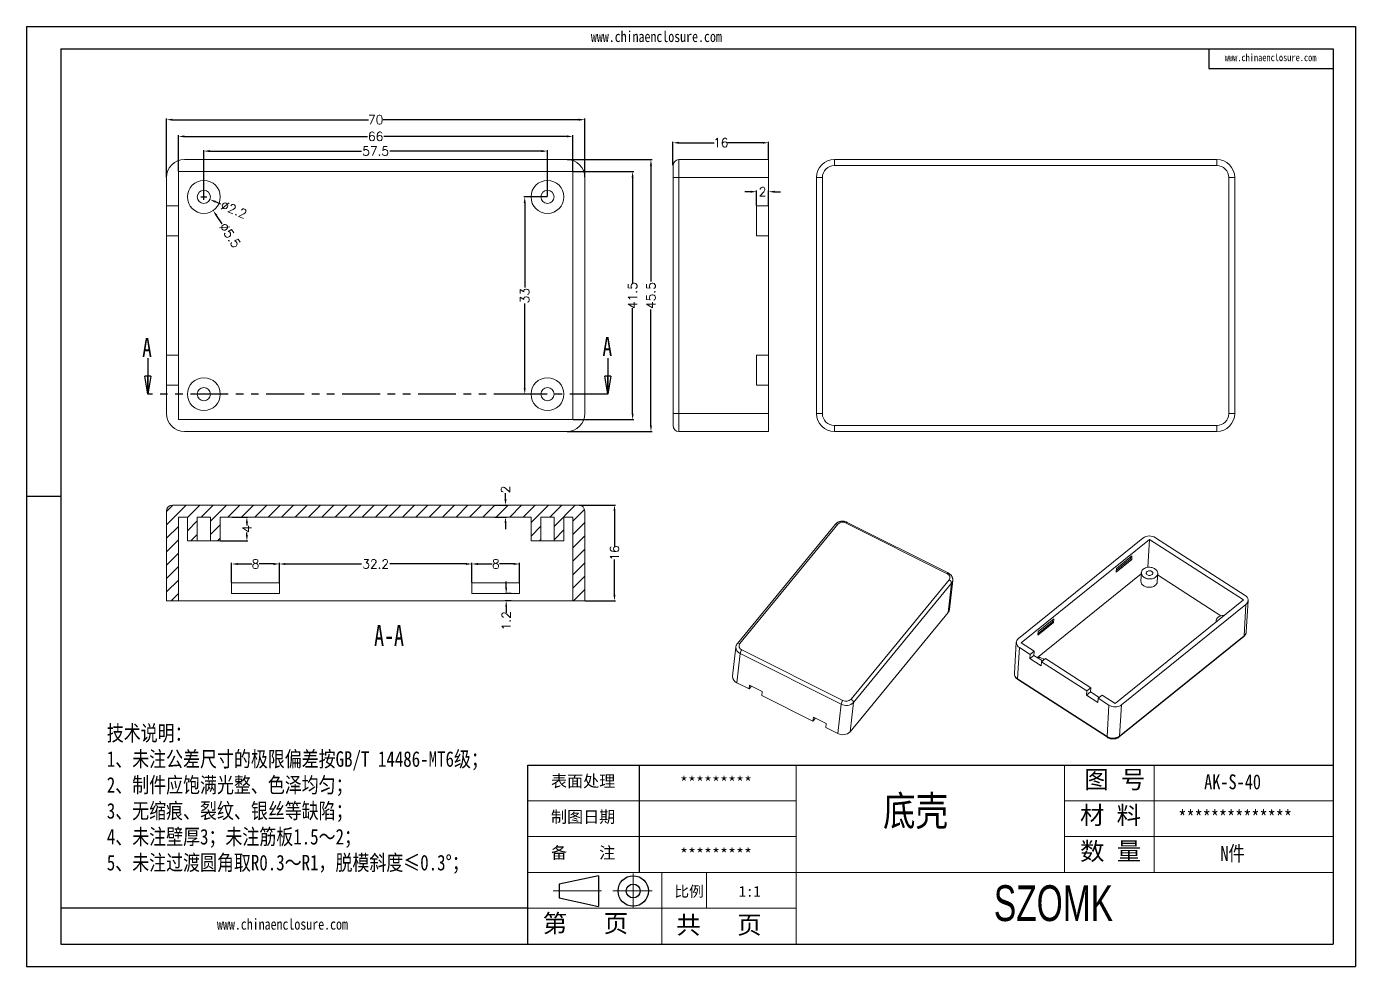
# Model space of a CAD drawing. Header units: inches. Extents: x 3335 to 3801, y 519 to 676.
# Drawn here: x 3578.8 to 3801.2, y 519 to 676.3 of the extents above; entities that cross this region are included whole.
import ezdxf

# ---------------------------------------------------------------- set-up
doc = ezdxf.new("R2010")
doc.units = ezdxf.units.IN
doc.linetypes.add('CENTER2', pattern=[28.575, 19.05, -3.175, 3.175, -3.175])
doc.linetypes.add('PHANTOM', pattern=[12.7, 6.35, -1.27, 1.27, -1.27, 1.27, -1.27])
doc.layers.add('文字', color=81, linetype='Continuous')
for name, color, linetype, lineweight in [('粗实线', 7, 'Continuous', 30), ('细实线', 3, 'Continuous', 9), ('细点划线', 2, 'CENTER2', 9)]:
    doc.layers.add(name, color=color, linetype=linetype, lineweight=lineweight)
doc.styles.add('SLDTEXTSTYLE0', font='TXT', dxfattribs={"width": 0.75})
doc.styles.add('SLDTEXTSTYLE3', font='TXT', dxfattribs={"width": 0.7})
doc.styles.get("Standard").update_dxf_attribs({"font": 'txt', "bigfont": 'gbcbig.shx'})
doc.styles.add('宋体', font='', dxfattribs={"width": 0.8, "height": 3.5})
doc.styles.add('长仿宋', font='', dxfattribs={"width": 0.7, "height": 4})
doc.styles.get('宋体').set_extended_font_data('SimSun')
doc.styles.get('长仿宋').set_extended_font_data('SimSun')
doc.dimstyles.new('1.5', dxfattribs={"dimtxt": 1.5, "dimasz": 1, "dimexe": 0.18, "dimexo": 0.0625, "dimgap": 0.1, "dimtad": 0, "dimzin": 12, "dimdsep": 46, "dimtxsty": 'Standard', "dimcen": 0.5, "dimclrd": 3, "dimclre": 3, "dimadec": 0, "dimazin": 0, "dimtfac": 1, "dimtofl": 0, "dimtmove": 0, "dimatfit": 3, "dimfxl": 1, "dimtolj": 1, "dimtzin": 0, "dimarcsym": 0})

# ---------------------------------------------------------------- blocks, each defined once
blk = doc.blocks.new('_CLOSED')
at = {"color": 0, "linetype": 'ByBlock', "lineweight": -2}
for p, q in [((-1, 0.166667), (0, 0)), ((-1, 0.166667), (-1, -0.166667)), ((0, 0), (-1, -0.166667)), ((0, 0), (-1, 0))]:
    blk.add_line(p, q, dxfattribs=at)
blk = doc.blocks.new('*D293')
at = {"color": 3, "lineweight": -2}
for p, q in [((3602.19, 651.09), (3602.19, 660.89)), ((3603.19, 660.71), (3635.97, 660.71)), ((3671.19, 660.71), (3638.42, 660.71)), ((3672.19, 651.09), (3672.19, 660.89))]:
    blk.add_line(p, q, dxfattribs=at)
at = {"color": 3}
for points in [[(3603.19, 660.87), (3603.19, 660.54), (3602.19, 660.71)], [(3671.19, 660.87), (3671.19, 660.54), (3672.19, 660.71)]]:
    blk.add_solid(points, dxfattribs=at)
at = {"layer": 'Defpoints', "color": 0}
for p in [(3672.19, 660.71), (3602.19, 651.03), (3672.19, 651.03)]:
    blk.add_point(p, dxfattribs=at)
at = {"color": 0, "insert": (3637.19, 660.71), "char_height": 1.5, "attachment_point": 5}
blk.add_mtext('\\A1;70', dxfattribs=at)
blk = doc.blocks.new('*D294')
at = {"color": 3, "lineweight": -2}
for p, q in [((3604.19, 652.09), (3604.19, 658.09)), ((3605.19, 657.91), (3635.84, 657.91)), ((3669.19, 657.91), (3638.54, 657.91)), ((3670.19, 652.09), (3670.19, 658.09))]:
    blk.add_line(p, q, dxfattribs=at)
at = {"color": 3}
for points in [[(3605.19, 658.08), (3605.19, 657.74), (3604.19, 657.91)], [(3669.19, 658.08), (3669.19, 657.74), (3670.19, 657.91)]]:
    blk.add_solid(points, dxfattribs=at)
at = {"layer": 'Defpoints', "color": 0}
for p in [(3604.19, 657.91), (3604.19, 652.03), (3670.19, 652.03)]:
    blk.add_point(p, dxfattribs=at)
at = {"color": 0, "insert": (3637.19, 657.91), "char_height": 1.5, "attachment_point": 5}
blk.add_mtext('\\A1;66', dxfattribs=at)
blk = doc.blocks.new('*D295')
at = {"color": 3, "lineweight": -2}
for p, q in [((3608.44, 647.84), (3608.44, 655.63)), ((3609.44, 655.45), (3634.84, 655.45)), ((3664.94, 655.45), (3639.54, 655.45)), ((3665.94, 647.84), (3665.94, 655.63))]:
    blk.add_line(p, q, dxfattribs=at)
at = {"color": 3}
for points in [[(3609.44, 655.62), (3609.44, 655.28), (3608.44, 655.45)], [(3664.94, 655.62), (3664.94, 655.28), (3665.94, 655.45)]]:
    blk.add_solid(points, dxfattribs=at)
at = {"layer": 'Defpoints', "color": 0}
for p in [(3665.94, 655.45), (3608.44, 647.78), (3665.94, 647.78)]:
    blk.add_point(p, dxfattribs=at)
at = {"color": 0, "insert": (3637.19, 655.45), "char_height": 1.5, "attachment_point": 5}
blk.add_mtext('\\A1;57.5', dxfattribs=at)
blk = doc.blocks.new('*D296')
at = {"color": 3, "lineweight": -2}
for p, q in [((3665.88, 647.78), (3661.96, 647.78)), ((3662.14, 646.78), (3662.14, 632.63)), ((3662.14, 615.78), (3662.14, 629.93)), ((3665.88, 614.78), (3661.96, 614.78))]:
    blk.add_line(p, q, dxfattribs=at)
at = {"color": 3}
for points in [[(3661.97, 646.78), (3662.3, 646.78), (3662.14, 647.78)], [(3661.97, 615.78), (3662.3, 615.78), (3662.14, 614.78)]]:
    blk.add_solid(points, dxfattribs=at)
at = {"layer": 'Defpoints', "color": 0}
for p in [(3665.94, 647.78), (3662.14, 614.78), (3665.94, 614.78)]:
    blk.add_point(p, dxfattribs=at)
at = {"color": 0, "insert": (3662.14, 631.28), "char_height": 1.5, "attachment_point": 5, "rotation": 90}
blk.add_mtext('\\A1;33', dxfattribs=at)
blk = doc.blocks.new('*D297')
at = {"color": 3, "lineweight": -2}
for p, q in [((3670.25, 652.03), (3680.37, 652.03)), ((3680.19, 651.03), (3680.19, 633.38)), ((3680.19, 611.53), (3680.19, 629.18)), ((3670.25, 610.53), (3680.37, 610.53))]:
    blk.add_line(p, q, dxfattribs=at)
at = {"color": 3}
for points in [[(3680.03, 651.03), (3680.36, 651.03), (3680.19, 652.03)], [(3680.03, 611.53), (3680.36, 611.53), (3680.19, 610.53)]]:
    blk.add_solid(points, dxfattribs=at)
at = {"layer": 'Defpoints', "color": 0}
for p in [(3670.19, 652.03), (3680.19, 652.03), (3670.19, 610.53)]:
    blk.add_point(p, dxfattribs=at)
at = {"color": 0, "insert": (3680.19, 631.28), "char_height": 1.5, "attachment_point": 5, "rotation": 90}
blk.add_mtext('\\A1;41.5', dxfattribs=at)
blk = doc.blocks.new('*D298')
at = {"color": 3, "lineweight": -2}
for p, q in [((3669.25, 654.03), (3683.44, 654.03)), ((3683.26, 653.03), (3683.26, 633.63)), ((3683.26, 609.53), (3683.26, 628.93)), ((3669.25, 608.53), (3683.44, 608.53))]:
    blk.add_line(p, q, dxfattribs=at)
at = {"color": 3}
for points in [[(3683.1, 653.03), (3683.43, 653.03), (3683.26, 654.03)], [(3683.1, 609.53), (3683.43, 609.53), (3683.26, 608.53)]]:
    blk.add_solid(points, dxfattribs=at)
at = {"layer": 'Defpoints', "color": 0}
for p in [(3669.19, 654.03), (3683.26, 654.03), (3669.19, 608.53)]:
    blk.add_point(p, dxfattribs=at)
at = {"color": 0, "insert": (3683.26, 631.28), "char_height": 1.5, "attachment_point": 5, "rotation": 90}
blk.add_mtext('\\A1;45.5', dxfattribs=at)
blk = doc.blocks.new('*D299')
at = {"color": 3, "lineweight": -2}
for p, q in [((3686.95, 653.09), (3686.95, 657.03)), ((3687.95, 656.85), (3693.85, 656.85)), ((3701.95, 656.85), (3696.05, 656.85)), ((3702.95, 654.09), (3702.95, 657.03))]:
    blk.add_line(p, q, dxfattribs=at)
at = {"color": 3}
for points in [[(3687.95, 657.01), (3687.95, 656.68), (3686.95, 656.85)], [(3701.95, 657.01), (3701.95, 656.68), (3702.95, 656.85)]]:
    blk.add_solid(points, dxfattribs=at)
at = {"layer": 'Defpoints', "color": 0}
for p in [(3686.95, 656.85), (3702.95, 654.03), (3686.95, 653.03)]:
    blk.add_point(p, dxfattribs=at)
at = {"color": 0, "insert": (3694.95, 656.85), "char_height": 1.5, "attachment_point": 5}
blk.add_mtext('\\A1;16', dxfattribs=at)
blk = doc.blocks.new('*D300')
at = {"color": 3, "lineweight": -2}
for p, q in [((3699.95, 648.66), (3698.95, 648.66)), ((3700.95, 646.34), (3700.95, 648.84)), ((3702.95, 646.34), (3702.95, 648.84)), ((3703.95, 648.66), (3704.95, 648.66))]:
    blk.add_line(p, q, dxfattribs=at)
at = {"color": 3}
for points in [[(3699.95, 648.82), (3699.95, 648.49), (3700.95, 648.66)], [(3703.95, 648.82), (3703.95, 648.49), (3702.95, 648.66)]]:
    blk.add_solid(points, dxfattribs=at)
at = {"layer": 'Defpoints', "color": 0}
for p in [(3702.95, 648.66), (3700.95, 646.28), (3702.95, 646.28)]:
    blk.add_point(p, dxfattribs=at)
at = {"color": 0, "insert": (3701.95, 648.66), "char_height": 1.5, "attachment_point": 5}
blk.add_mtext('\\A1;2', dxfattribs=at)
blk = doc.blocks.new('*D301')
at = {"color": 3, "lineweight": -2}
for p, q in [((3607.94, 647.78), (3608.94, 647.78)), ((3608.44, 647.28), (3608.44, 648.28)), ((3611.3, 646.58), (3610.38, 646.97))]:
    blk.add_line(p, q, dxfattribs=at)
at = {"color": 3}
blk.add_solid([(3610.44, 647.12), (3610.31, 646.82), (3609.45, 647.36)], dxfattribs=at)
at = {"layer": 'Defpoints', "color": 0}
for p in [(3607.43, 648.21), (3609.45, 647.36)]:
    blk.add_point(p, dxfattribs=at)
at = {"color": 0, "insert": (3613.47, 645.67), "char_height": 1.5, "attachment_point": 5, "rotation": 337.2574}
blk.add_mtext('\\A1;∅2.2', dxfattribs=at)
blk = doc.blocks.new('*D302')
at = {"color": 3, "lineweight": -2}
for p, q in [((3607.94, 647.78), (3608.94, 647.78)), ((3608.44, 647.28), (3608.44, 648.28)), ((3611.49, 643.31), (3610.55, 644.68))]:
    blk.add_line(p, q, dxfattribs=at)
at = {"color": 3}
blk.add_solid([(3610.69, 644.78), (3610.41, 644.59), (3609.99, 645.51)], dxfattribs=at)
at = {"layer": 'Defpoints', "color": 0}
for p in [(3606.89, 650.05), (3609.99, 645.51)]:
    blk.add_point(p, dxfattribs=at)
at = {"color": 0, "insert": (3612.81, 641.37), "char_height": 1.5, "attachment_point": 5, "rotation": 304.2819}
blk.add_mtext('\\A1;∅5.5', dxfattribs=at)
blk = doc.blocks.new('*D303')
at = {"color": 3, "lineweight": -2}
for p, q in [((3613.19, 594.22), (3615.82, 594.22)), ((3615.64, 593.22), (3615.64, 592.82)), ((3615.64, 591.22), (3615.64, 591.62)), ((3611.25, 590.22), (3615.82, 590.22))]:
    blk.add_line(p, q, dxfattribs=at)
at = {"color": 3}
for points in [[(3615.47, 593.22), (3615.81, 593.22), (3615.64, 594.22)], [(3615.47, 591.22), (3615.81, 591.22), (3615.64, 590.22)]]:
    blk.add_solid(points, dxfattribs=at)
at = {"layer": 'Defpoints', "color": 0}
for p in [(3613.13, 594.22), (3615.64, 594.22), (3611.19, 590.22)]:
    blk.add_point(p, dxfattribs=at)
at = {"color": 0, "insert": (3615.64, 592.22), "char_height": 1.5, "attachment_point": 5, "rotation": 90}
blk.add_mtext('\\A1;4', dxfattribs=at)
blk = doc.blocks.new('*D304')
at = {"color": 3, "lineweight": -2}
for p, q in [((3671.25, 596.22), (3677.34, 596.22)), ((3677.16, 595.22), (3677.16, 589.32)), ((3677.16, 581.22), (3677.16, 587.12)), ((3672.25, 580.22), (3677.34, 580.22))]:
    blk.add_line(p, q, dxfattribs=at)
at = {"color": 3}
for points in [[(3676.99, 595.22), (3677.33, 595.22), (3677.16, 596.22)], [(3676.99, 581.22), (3677.33, 581.22), (3677.16, 580.22)]]:
    blk.add_solid(points, dxfattribs=at)
at = {"layer": 'Defpoints', "color": 0}
for p in [(3671.19, 596.22), (3677.16, 596.22), (3672.19, 580.22)]:
    blk.add_point(p, dxfattribs=at)
at = {"color": 0, "insert": (3677.16, 588.22), "char_height": 1.5, "attachment_point": 5, "rotation": 90}
blk.add_mtext('\\A1;16', dxfattribs=at)
blk = doc.blocks.new('*D305')
at = {"color": 3, "lineweight": -2}
for p, q in [((3657.13, 596.22), (3659.1, 596.22)), ((3658.92, 597.22), (3658.92, 598.22)), ((3657.13, 594.22), (3659.1, 594.22)), ((3658.92, 593.22), (3658.92, 592.22))]:
    blk.add_line(p, q, dxfattribs=at)
at = {"color": 3}
for points in [[(3658.75, 597.22), (3659.09, 597.22), (3658.92, 596.22)], [(3658.75, 593.22), (3659.09, 593.22), (3658.92, 594.22)]]:
    blk.add_solid(points, dxfattribs=at)
at = {"layer": 'Defpoints', "color": 0}
for p in [(3657.07, 596.22), (3658.92, 596.22), (3657.07, 594.22)]:
    blk.add_point(p, dxfattribs=at)
at = {"color": 0, "insert": (3658.92, 598.82), "char_height": 1.5, "attachment_point": 5, "rotation": 90}
blk.add_mtext('\\A1;2', dxfattribs=at)
blk = doc.blocks.new('*D306')
at = {"color": 3, "lineweight": -2}
for p, q in [((3621.09, 583.28), (3621.09, 586.55)), ((3622.09, 586.37), (3634.84, 586.37)), ((3652.29, 586.37), (3639.54, 586.37)), ((3653.29, 583.28), (3653.29, 586.55))]:
    blk.add_line(p, q, dxfattribs=at)
at = {"color": 3}
for points in [[(3622.09, 586.54), (3622.09, 586.2), (3621.09, 586.37)], [(3652.29, 586.54), (3652.29, 586.2), (3653.29, 586.37)]]:
    blk.add_solid(points, dxfattribs=at)
at = {"layer": 'Defpoints', "color": 0}
for p in [(3653.29, 586.37), (3621.09, 583.22), (3653.29, 583.22)]:
    blk.add_point(p, dxfattribs=at)
at = {"color": 0, "insert": (3637.19, 586.37), "char_height": 1.5, "attachment_point": 5}
blk.add_mtext('\\A1;32.2', dxfattribs=at)
blk = doc.blocks.new('*D307')
at = {"color": 3, "lineweight": -2}
for p, q in [((3659.03, 582.42), (3659.03, 583.42)), ((3659.86, 581.42), (3658.85, 581.42)), ((3659.86, 580.22), (3658.85, 580.22)), ((3659.03, 579.22), (3659.03, 578.22))]:
    blk.add_line(p, q, dxfattribs=at)
at = {"color": 3}
for points in [[(3658.87, 582.42), (3659.2, 582.42), (3659.03, 581.42)], [(3658.87, 579.22), (3659.2, 579.22), (3659.03, 580.22)]]:
    blk.add_solid(points, dxfattribs=at)
at = {"layer": 'Defpoints', "color": 0}
for p in [(3659.92, 581.42), (3659.03, 580.22), (3659.92, 580.22)]:
    blk.add_point(p, dxfattribs=at)
at = {"color": 0, "insert": (3659.03, 576.87), "char_height": 1.5, "attachment_point": 5, "rotation": 90}
blk.add_mtext('\\A1;1.2', dxfattribs=at)
blk = doc.blocks.new('*D308')
at = {"color": 3, "lineweight": -2}
for p, q in [((3653.29, 583.28), (3653.29, 586.55)), ((3654.29, 586.37), (3656.69, 586.37)), ((3660.29, 586.37), (3657.89, 586.37)), ((3661.29, 583.28), (3661.29, 586.55))]:
    blk.add_line(p, q, dxfattribs=at)
at = {"color": 3}
for points in [[(3654.29, 586.54), (3654.29, 586.2), (3653.29, 586.37)], [(3660.29, 586.54), (3660.29, 586.2), (3661.29, 586.37)]]:
    blk.add_solid(points, dxfattribs=at)
at = {"layer": 'Defpoints', "color": 0}
for p in [(3661.29, 586.37), (3653.29, 583.22), (3661.29, 583.22)]:
    blk.add_point(p, dxfattribs=at)
at = {"color": 0, "insert": (3657.29, 586.37), "char_height": 1.5, "attachment_point": 5}
blk.add_mtext('\\A1;8', dxfattribs=at)
blk = doc.blocks.new('*D309')
at = {"color": 3, "lineweight": -2}
for p, q in [((3613.09, 583.28), (3613.09, 586.55)), ((3614.09, 586.37), (3616.49, 586.37)), ((3620.09, 586.37), (3617.69, 586.37)), ((3621.09, 583.28), (3621.09, 586.55))]:
    blk.add_line(p, q, dxfattribs=at)
at = {"color": 3}
for points in [[(3614.09, 586.54), (3614.09, 586.2), (3613.09, 586.37)], [(3620.09, 586.54), (3620.09, 586.2), (3621.09, 586.37)]]:
    blk.add_solid(points, dxfattribs=at)
at = {"layer": 'Defpoints', "color": 0}
for p in [(3621.09, 586.37), (3613.09, 583.22), (3621.09, 583.22)]:
    blk.add_point(p, dxfattribs=at)
at = {"color": 0, "insert": (3617.09, 586.37), "char_height": 1.5, "attachment_point": 5}
blk.add_mtext('\\A1;8', dxfattribs=at)

msp = doc.modelspace()

# ---------------------------------------------------------------- hatches: boundary and pattern name
at = {"linetype": 'Continuous', "lineweight": 0}
h = msp.add_hatch(dxfattribs=at)
h.set_pattern_fill('ANSI31', color=4, scale=0.5, style=0)
h.set_pattern_definition([(45, (0, -5.3834), (-1.122532, 1.122532), [])])
edge = h.paths.add_edge_path(flags=0)
edge.add_line((3602.19, 580.218), (3604.19, 580.218))
edge.add_line((3604.19, 580.218), (3604.19, 594.218))
edge.add_line((3604.19, 594.218), (3605.69, 594.218))
edge.add_line((3605.69, 594.218), (3605.69, 590.218))
edge.add_line((3605.69, 590.218), (3607.34, 590.218))
edge.add_line((3607.34, 590.218), (3607.34, 594.218))
edge.add_line((3607.34, 594.218), (3609.54, 594.218))
edge.add_line((3609.54, 594.218), (3609.54, 590.218))
edge.add_line((3609.54, 590.218), (3611.19, 590.218))
edge.add_line((3611.19, 590.218), (3611.19, 594.218))
edge.add_line((3611.19, 594.218), (3663.19, 594.218))
edge.add_line((3663.19, 594.218), (3663.19, 590.218))
edge.add_line((3663.19, 590.218), (3664.84, 590.218))
edge.add_line((3664.84, 590.218), (3664.84, 594.218))
edge.add_line((3664.84, 594.218), (3667.04, 594.218))
edge.add_line((3667.04, 594.218), (3667.04, 590.218))
edge.add_line((3667.04, 590.218), (3668.69, 590.218))
edge.add_line((3668.69, 590.218), (3668.69, 594.218))
edge.add_line((3668.69, 594.218), (3670.19, 594.218))
edge.add_line((3670.19, 594.218), (3670.19, 580.218))
edge.add_line((3670.19, 580.218), (3672.19, 580.218))
edge.add_line((3672.19, 580.218), (3672.19, 595.218))
edge.add_arc((3671.19, 595.218), 1, 0, 90)
edge.add_line((3671.19, 596.218), (3603.19, 596.218))
edge.add_arc((3603.19, 595.218), 1, 90, 180)
edge.add_line((3602.19, 595.218), (3602.19, 580.218))

# ---------------------------------------------------------------- linework, layer by layer
for p, q in [((3578.77, 676.285), (3801.158, 676.285)), ((3578.77, 676.285), (3578.77, 519.041)), ((3801.158, 676.285), (3801.158, 519.041)), ((3584.524, 672.541), (3797.414, 672.541)), ((3584.524, 672.541), (3584.524, 522.785)), ((3776.614, 672.541), (3776.614, 669.291)), ((3797.414, 672.541), (3797.414, 522.785)), ((3776.614, 669.291), (3797.414, 669.291)), ((3584.524, 597.663), (3578.77, 597.663)), ((3578.77, 591.839), (3578.77, 519.041)), ((3662.633, 522.785), (3662.633, 552.736)), ((3662.633, 552.736), (3797.414, 552.736)), ((3681.353, 534.765), (3681.353, 552.736)), ((3662.633, 528.775), (3584.524, 528.775)), ((3584.524, 522.785), (3797.414, 522.785)), ((3578.77, 519.041), (3801.158, 519.041)), ((3578.77, 519.041), (3681.727, 519.041))]:
    msp.add_line(p, q)
at = {"color": 7, "linetype": 'Continuous', "lineweight": 15}
for p, q in [((3669.19, 654.032), (3605.19, 654.032)), ((3687.953, 651.032), (3687.953, 654.032)), ((3687.953, 654.032), (3702.953, 654.032)), ((3702.953, 654.032), (3702.953, 651.032)), ((3713.958, 654.032), (3713.958, 653.032)), ((3713.958, 654.032), (3777.958, 654.032)), ((3777.958, 653.032), (3777.958, 654.032)), ((3670.19, 652.032), (3604.19, 652.032)), ((3604.19, 652.032), (3604.19, 646.282)), ((3670.19, 610.532), (3670.19, 652.032)), ((3686.953, 653.032), (3686.953, 651.032)), ((3777.958, 653.032), (3713.958, 653.032)), ((3602.19, 651.032), (3602.19, 646.282)), ((3672.19, 611.532), (3672.19, 651.032)), ((3686.953, 611.532), (3686.953, 651.032)), ((3687.953, 651.032), (3686.953, 651.032)), ((3687.953, 651.032), (3687.953, 611.532)), ((3702.953, 651.032), (3687.953, 651.032)), ((3702.953, 651.032), (3702.953, 646.282)), ((3711.958, 651.032), (3710.958, 651.032)), ((3710.958, 611.532), (3710.958, 651.032)), ((3711.958, 651.032), (3711.958, 611.532)), ((3779.958, 611.532), (3779.958, 651.032)), ((3780.958, 651.032), (3779.958, 651.032)), ((3780.958, 651.032), (3780.958, 611.532)), ((3604.19, 646.282), (3602.19, 646.282)), ((3602.19, 646.282), (3602.19, 641.282)), ((3604.19, 641.282), (3604.19, 646.282)), ((3700.953, 646.282), (3702.953, 646.282)), ((3700.953, 646.282), (3700.953, 641.282)), ((3702.953, 641.282), (3702.953, 646.282)), ((3602.19, 641.282), (3604.19, 641.282)), ((3602.19, 641.282), (3602.19, 621.282)), ((3604.19, 641.282), (3604.19, 621.282)), ((3700.953, 641.282), (3702.953, 641.282)), ((3702.953, 641.282), (3702.953, 621.282)), ((3604.19, 621.282), (3602.19, 621.282)), ((3602.19, 621.282), (3602.19, 616.282)), ((3604.19, 616.282), (3604.19, 621.282)), ((3700.953, 621.282), (3702.953, 621.282)), ((3700.953, 621.282), (3700.953, 616.282)), ((3702.953, 616.282), (3702.953, 621.282)), ((3602.19, 616.282), (3602.19, 611.532)), ((3602.19, 616.282), (3604.19, 616.282)), ((3604.19, 616.282), (3604.19, 610.532)), ((3700.953, 616.282), (3702.953, 616.282)), ((3702.953, 616.282), (3702.953, 611.532)), ((3604.19, 610.532), (3670.19, 610.532)), ((3686.953, 611.532), (3687.953, 611.532)), ((3686.953, 611.532), (3686.953, 609.532)), ((3687.953, 608.532), (3687.953, 611.532)), ((3687.953, 611.532), (3702.953, 611.532)), ((3702.953, 611.532), (3702.953, 608.532)), ((3710.958, 611.532), (3711.958, 611.532)), ((3713.958, 609.532), (3713.958, 608.532)), ((3713.958, 609.532), (3777.958, 609.532)), ((3777.958, 608.532), (3777.958, 609.532)), ((3779.958, 611.532), (3780.958, 611.532)), ((3605.19, 608.532), (3669.19, 608.532)), ((3702.953, 608.532), (3687.953, 608.532)), ((3777.958, 608.532), (3713.958, 608.532)), ((3671.19, 596.218), (3603.19, 596.218)), ((3602.19, 580.218), (3602.19, 595.218)), ((3605.69, 594.218), (3604.19, 594.218)), ((3604.19, 580.218), (3604.19, 594.218)), ((3605.69, 594.218), (3605.69, 590.218)), ((3609.54, 594.218), (3607.34, 594.218)), ((3607.34, 594.218), (3607.34, 590.218)), ((3609.54, 590.218), (3609.54, 594.218)), ((3663.19, 594.218), (3611.19, 594.218)), ((3611.19, 590.218), (3611.19, 594.218)), ((3663.19, 590.218), (3663.19, 594.218)), ((3667.04, 594.218), (3664.84, 594.218)), ((3664.84, 590.218), (3664.84, 594.218)), ((3667.04, 594.218), (3667.04, 590.218)), ((3670.19, 594.218), (3668.69, 594.218)), ((3668.69, 594.218), (3668.69, 590.218)), ((3670.19, 594.218), (3670.19, 580.218)), ((3672.19, 595.218), (3672.19, 580.218)), ((3714.127, 593.014), (3697.723, 573.062)), ((3714.549, 593.023), (3698.146, 573.071)), ((3732.815, 584.749), (3715.918, 593.218)), ((3733.003, 584.869), (3716.105, 593.338)), ((3605.69, 590.218), (3607.34, 590.218)), ((3609.54, 590.218), (3607.34, 590.218)), ((3609.54, 590.218), (3611.19, 590.218)), ((3663.19, 590.218), (3664.84, 590.218)), ((3664.84, 590.218), (3667.04, 590.218)), ((3667.04, 590.218), (3668.69, 590.218)), ((3765.598, 590.713), (3744.767, 573.927)), ((3766.681, 590.487), (3745.199, 573.176)), ((3766.681, 590.487), (3766.403, 585.818)), ((3782.409, 580.347), (3766.681, 590.487)), ((3782.681, 581.116), (3767.711, 590.767)), ((3761.118, 585.009), (3763.722, 587.107)), ((3761.135, 585.297), (3763.533, 587.229)), ((3763.759, 587.734), (3761.156, 585.636)), ((3763.533, 587.229), (3763.553, 587.568)), ((3763.533, 587.229), (3763.722, 587.107)), ((3763.722, 587.107), (3763.759, 587.734)), ((3761.156, 585.636), (3761.118, 585.009)), ((3765.329, 584.93), (3765.246, 583.536)), ((3613.09, 583.218), (3621.09, 583.218)), ((3613.09, 581.418), (3613.09, 583.218)), ((3621.09, 583.218), (3621.09, 581.418)), ((3653.29, 583.218), (3661.29, 583.218)), ((3653.29, 581.418), (3653.29, 583.218)), ((3661.29, 583.218), (3661.29, 581.418)), ((3716.755, 563.745), (3733.158, 583.697)), ((3733.55, 583.156), (3717.146, 563.204)), ((3733.008, 578.253), (3733.55, 583.156)), ((3733.215, 578.731), (3733.757, 583.634)), ((3765.317, 584.742), (3747.957, 570.752)), ((3767.991, 583.372), (3768.074, 584.766)), ((3778.652, 577.702), (3768.06, 584.531)), ((3621.09, 581.418), (3613.09, 581.418)), ((3661.29, 581.418), (3653.29, 581.418)), ((3604.19, 580.218), (3602.19, 580.218)), ((3604.19, 580.218), (3670.19, 580.218)), ((3672.19, 580.218), (3670.19, 580.218)), ((3733.008, 578.253), (3716.604, 558.301)), ((3760.927, 563.036), (3782.409, 580.347)), ((3762.011, 562.809), (3782.842, 579.596)), ((3782.53, 574.367), (3782.842, 579.596)), ((3782.891, 575.011), (3783.202, 580.24)), ((3748.034, 574.465), (3750.638, 576.563)), ((3748.051, 574.753), (3750.448, 576.685)), ((3750.675, 577.19), (3748.071, 575.092)), ((3750.448, 576.685), (3750.468, 577.024)), ((3750.448, 576.685), (3750.638, 576.563)), ((3750.638, 576.563), (3750.675, 577.19)), ((3777.835, 576.867), (3777.822, 576.651)), ((3748.071, 575.092), (3748.034, 574.465)), ((3761.634, 557.436), (3782.465, 574.222)), ((3761.7, 557.581), (3782.53, 574.367)), ((3697.474, 572.48), (3696.932, 567.577)), ((3698.489, 572.019), (3715.386, 563.551)), ((3744.406, 573.283), (3744.095, 568.054)), ((3744.927, 572.407), (3744.616, 567.178)), ((3744.927, 572.407), (3746.727, 571.246)), ((3745.199, 573.176), (3747.378, 571.771)), ((3747.378, 571.771), (3746.727, 571.246)), ((3747.337, 571.074), (3747.378, 571.771)), ((3698.196, 571.38), (3697.654, 566.477)), ((3715.094, 562.912), (3698.196, 571.38)), ((3746.686, 570.549), (3746.727, 571.246)), ((3747.337, 571.074), (3746.686, 570.549)), ((3746.686, 570.549), (3748.581, 569.328)), ((3748.774, 570.147), (3747.337, 571.074)), ((3748.581, 569.328), (3748.622, 570.025)), ((3748.622, 570.025), (3749.273, 570.549)), ((3748.622, 570.025), (3756.202, 565.138)), ((3749.273, 570.549), (3756.853, 565.662)), ((3744.616, 567.178), (3759.586, 557.527)), ((3699.686, 565.459), (3697.654, 566.477)), ((3699.759, 566.113), (3699.686, 565.459)), ((3699.686, 565.459), (3700.088, 565.947)), ((3701.897, 565.041), (3699.759, 566.113)), ((3701.897, 565.041), (3701.825, 564.387)), ((3744.671, 567.02), (3759.641, 557.369)), ((3756.161, 564.441), (3756.202, 565.138)), ((3756.812, 564.965), (3756.161, 564.441)), ((3756.853, 565.662), (3756.202, 565.138)), ((3756.812, 564.965), (3756.853, 565.662)), ((3758.249, 564.039), (3756.812, 564.965)), ((3710.381, 560.099), (3701.825, 564.387)), ((3714.552, 558.009), (3715.094, 562.912)), ((3717.146, 563.204), (3716.604, 558.301)), ((3756.161, 564.441), (3758.056, 563.219)), ((3758.056, 563.219), (3758.097, 563.916)), ((3758.097, 563.916), (3758.748, 564.441)), ((3758.097, 563.916), (3759.897, 562.756)), ((3758.748, 564.441), (3760.927, 563.036)), ((3759.586, 557.527), (3759.897, 562.756)), ((3762.011, 562.809), (3761.7, 557.581)), ((3710.453, 560.753), (3710.381, 560.099)), ((3710.381, 560.099), (3710.783, 560.588)), ((3712.592, 559.681), (3710.453, 560.753)), ((3712.592, 559.681), (3712.52, 559.027)), ((3714.552, 558.009), (3712.52, 559.027))]:
    msp.add_line(p, q, dxfattribs=at)
at = {"color": 7, "linetype": 'Continuous', "lineweight": 30}
for p, q in [((3599.066, 620.782), (3599.066, 614.782)), ((3676.029, 620.782), (3676.029, 614.782))]:
    msp.add_line(p, q, dxfattribs=at)
at = {"color": 1, "linetype": 'PHANTOM', "lineweight": 30}
msp.add_line((3676.029, 614.782), (3599.066, 614.782), dxfattribs=at)
at = {"color": 8, "linetype": 'Continuous', "lineweight": 15, "flags": 128}
for points in [[(3714.549, 593.023), (3714.465, 593.059), (3714.383, 593.08), (3714.306, 593.087), (3714.236, 593.079), (3714.178, 593.056), (3714.132, 593.019), (3714.127, 593.014)], [(3716.105, 593.338), (3716.088, 593.342), (3716.054, 593.336), (3716.013, 593.312), (3715.967, 593.272), (3715.918, 593.218)], [(3732.815, 584.749), (3732.864, 584.804), (3732.91, 584.844), (3732.951, 584.867), (3732.986, 584.874), (3733.003, 584.869)]]:
    msp.add_lwpolyline(points, dxfattribs=at)
at = {"color": 7, "linetype": 'Continuous', "lineweight": 15, "flags": 128}
for points in [[(3765.806, 584.127), (3765.664, 584.232), (3765.544, 584.351), (3765.448, 584.48), (3765.38, 584.617), (3765.339, 584.759), (3765.327, 584.903), (3765.345, 585.046), (3765.392, 585.184), (3765.466, 585.316), (3765.567, 585.437), (3765.692, 585.546), (3765.839, 585.64), (3766.004, 585.717), (3766.184, 585.776), (3766.374, 585.814), (3766.572, 585.832), (3766.773, 585.83), (3766.972, 585.806), (3767.165, 585.762), (3767.348, 585.698), (3767.518, 585.617), (3767.67, 585.518), (3767.801, 585.406), (3767.909, 585.282), (3767.992, 585.148), (3768.047, 585.008), (3768.073, 584.865), (3768.07, 584.721), (3768.037, 584.58), (3767.977, 584.445), (3767.889, 584.318), (3767.775, 584.203), (3767.639, 584.101), (3767.483, 584.016), (3767.31, 583.948), (3767.124, 583.899), (3766.93, 583.87), (3766.73, 583.863), (3766.53, 583.876), (3766.333, 583.91), (3766.144, 583.964), (3765.967, 584.037), (3765.806, 584.127)], [(3766.343, 584.56), (3766.257, 584.629), (3766.194, 584.711), (3766.159, 584.8), (3766.153, 584.891), (3766.177, 584.981), (3766.228, 585.063), (3766.306, 585.133), (3766.404, 585.188), (3766.519, 585.225), (3766.644, 585.242), (3766.771, 585.237), (3766.895, 585.211), (3767.008, 585.166), (3767.105, 585.103), (3767.18, 585.027), (3767.229, 584.941), (3767.25, 584.851), (3767.241, 584.76), (3767.203, 584.673), (3767.138, 584.597), (3767.05, 584.533), (3766.942, 584.487), (3766.822, 584.46), (3766.695, 584.454), (3766.568, 584.47), (3766.449, 584.505), (3766.343, 584.56)], [(3767.991, 583.372), (3767.987, 583.327), (3767.954, 583.186), (3767.894, 583.051), (3767.806, 582.924), (3767.692, 582.809), (3767.556, 582.707), (3767.4, 582.621), (3767.227, 582.553), (3767.042, 582.505), (3766.847, 582.476), (3766.647, 582.468), (3766.447, 582.482), (3766.25, 582.516), (3766.061, 582.57), (3765.884, 582.642), (3765.723, 582.733)], [(3779.211, 577.77), (3779.079, 577.769), (3778.881, 577.751), (3778.69, 577.712), (3778.51, 577.654), (3778.345, 577.577), (3778.199, 577.483), (3778.074, 577.374), (3777.973, 577.253), (3777.898, 577.121), (3777.852, 576.983), (3777.834, 576.84), (3777.846, 576.696), (3777.85, 576.673)], [(3749.044, 570.364), (3749.023, 570.382), (3748.881, 570.488)]]:
    msp.add_lwpolyline(points, dxfattribs=at)
at = {"color": 7, "linetype": 'Continuous', "lineweight": 15}
for centre, radius in [((3608.44, 647.782), 2.75), ((3665.94, 647.782), 2.75), ((3608.44, 647.782), 1.1), ((3665.94, 647.782), 1.1), ((3608.44, 614.782), 2.75), ((3665.94, 614.782), 2.75), ((3608.44, 614.782), 1.1), ((3665.94, 614.782), 1.1)]:
    msp.add_circle(centre, radius, dxfattribs=at)
for centre, radius, start, end in [((3605.19, 651.032), 3, 90, 180), ((3669.19, 651.032), 3, 0, 90), ((3687.953, 653.032), 1, 90, 180), ((3713.958, 651.032), 3, 90, 180), ((3777.958, 651.032), 3, 0, 90), ((3713.958, 651.032), 2, 90, 180), ((3777.958, 651.032), 2, 0, 90), ((3605.19, 611.532), 3, 180, 270), ((3669.19, 611.532), 3, 270, 0), ((3687.953, 609.532), 1, 180, 270), ((3713.958, 611.532), 3, 180, 270), ((3713.958, 611.532), 2, 180, 270), ((3777.958, 611.532), 2, 270, 0), ((3777.958, 611.532), 3, 270, 0), ((3603.19, 595.218), 1, 90, 180), ((3671.19, 595.218), 1, 0, 90), ((3715.365, 592.198), 1.16, 61.54295, 134.65616), ((3766.694, 589.168), 1.895, 57.55607, 125.3634), ((3732.601, 584.098), 0.686, 324.26388, 71.84046), ((3732.91, 583.105), 0.641, 4.50042, 67.27712), ((3766.14, 583.524), 0.894, 179.25338, 242.22301), ((3782.286, 580.306), 0.901, 308.03192, 64.02494), ((3732.318, 578.836), 0.903, 319.76217, 353.32688), ((3745.322, 573.217), 0.901, 128.03192, 244.02494), ((3698.703, 572.671), 0.686, 144.26388, 251.84046), ((3699.596, 571.126), 1.423, 141.1084, 169.68378), ((3747.943, 568.963), 1.79, 58.40566, 93.33159), ((3698.08, 567.544), 1.148, 178.32619, 248.23074), ((3716.494, 562.657), 1.423, 141.1084, 169.68378), ((3715.927, 564.418), 1.721, 241.05995, 315.13916), ((3715.939, 564.571), 1.16, 241.54295, 314.65616), ((3716.507, 563.154), 0.641, 4.50042, 67.27712), ((3760.914, 564.355), 1.895, 237.55607, 305.3634), ((3715.38, 559.549), 1.748, 241.74077, 314.45834), ((3760.602, 559.142), 1.908, 237.82431, 305.09516)]:
    msp.add_arc(centre, radius, start, end, dxfattribs=at)
at = {"color": 8, "linetype": 'Continuous', "lineweight": 15}
for centre, radius, start, end in [((3732.86, 583.739), 0.903, 319.76703, 353.00885), ((3782.338, 574.367), 0.193, 311.3992, 0.13878), ((3781.988, 575.094), 0.907, 306.75424, 354.77531), ((3698.621, 572.446), 1.147, 178.03864, 248.2498), ((3697.941, 572.783), 0.354, 54.57881, 127.93558), ((3745.074, 568.043), 0.978, 179.35267, 242.12372), ((3744.773, 567.144), 0.161, 167.71836, 230.39033), ((3759.743, 557.493), 0.161, 167.70965, 230.45272), ((3761.507, 557.58), 0.193, 311.4308, 0.13697)]:
    msp.add_arc(centre, radius, start, end, dxfattribs=at)
at = {"color": 7, "linetype": 'Continuous', "lineweight": 15}
for points, knots in [([(3716.105, 593.338), (3716.07, 593.354), (3715.977, 593.399), (3715.814, 593.455), (3715.619, 593.501), (3715.419, 593.524), (3715.218, 593.526), (3715.018, 593.505), (3714.824, 593.461), (3714.638, 593.395), (3714.465, 593.307), (3714.309, 593.199), (3714.198, 593.097), (3714.143, 593.032), (3714.127, 593.014)], [0, 0, 0, 0, 0.0534589, 0.143714, 0.2341355, 0.3248102, 0.4157598, 0.5070165, 0.5986067, 0.6904514, 0.7823123, 0.8737885, 0.9643646, 1, 1, 1, 1]), ([(3733.757, 583.628), (3733.757, 583.628), (3733.767, 583.683), (3733.765, 583.796), (3733.748, 583.962), (3733.702, 584.124), (3733.634, 584.279), (3733.542, 584.427), (3733.428, 584.563), (3733.293, 584.687), (3733.15, 584.79), (3733.049, 584.845), (3733.003, 584.869)], [0, 0, 0, 0, 0.0002629, 0.1113551, 0.2217863, 0.3322211, 0.4434092, 0.555958, 0.6702431, 0.7863492, 0.9040814, 1, 1, 1, 1]), ([(3782.465, 574.222), (3782.494, 574.247), (3782.57, 574.312), (3782.675, 574.431), (3782.772, 574.579), (3782.84, 574.738), (3782.881, 574.884), (3782.886, 574.977), (3782.888, 575.015)], [0, 0, 0, 0, 0.1215866, 0.3160623, 0.5078209, 0.69493, 0.877651, 1, 1, 1, 1]), ([(3697.723, 573.062), (3697.699, 573.031), (3697.639, 572.953), (3697.564, 572.816), (3697.502, 572.655), (3697.484, 572.542), (3697.475, 572.487)], [0, 0, 0, 0, 0.1843132, 0.4604832, 0.7328049, 1, 1, 1, 1]), ([(3744.098, 568.051), (3744.096, 568.034), (3744.089, 567.963), (3744.103, 567.837), (3744.139, 567.678), (3744.201, 567.526), (3744.286, 567.382), (3744.393, 567.248), (3744.52, 567.125), (3744.62, 567.056), (3744.671, 567.02)], [0, 0, 0, 0, 0.0429897, 0.1767847, 0.3098997, 0.4434748, 0.578592, 0.7160708, 0.8563204, 1, 1, 1, 1]), ([(3759.641, 557.369), (3759.673, 557.349), (3759.759, 557.296), (3759.911, 557.226), (3760.097, 557.162), (3760.291, 557.119), (3760.491, 557.097), (3760.692, 557.095), (3760.892, 557.116), (3761.087, 557.158), (3761.274, 557.221), (3761.445, 557.304), (3761.562, 557.379), (3761.621, 557.425), (3761.634, 557.436)], [0, 0, 0, 0, 0.0548138, 0.1462732, 0.2380071, 0.3300562, 0.4223077, 0.5148052, 0.6076344, 0.7008872, 0.794618, 0.8887006, 0.9749145, 1, 1, 1, 1])]:
    msp.add_open_spline(points, degree=3, knots=knots, dxfattribs=at)
at = {"layer": '粗实线', "color": 7}
for p, q in [((3674.472, 534.205), (3667.927, 532.817)), ((3674.472, 534.205), (3674.472, 529.075)), ((3667.927, 532.817), (3667.927, 530.503)), ((3667.927, 530.503), (3674.472, 529.075))]:
    msp.add_line(p, q, dxfattribs=at)
for radius in [2.545, 1.157]:
    msp.add_circle((3680.298, 531.66), radius, dxfattribs=at)
at = {"layer": '细实线', "color": 7}
for p, q in [((3707.56, 552.736), (3707.56, 522.785)), ((3752.487, 552.736), (3752.487, 534.765)), ((3767.463, 552.736), (3767.463, 534.891)), ((3707.56, 546.746), (3662.633, 546.746)), ((3797.414, 546.746), (3752.487, 546.746)), ((3707.56, 540.755), (3662.633, 540.755)), ((3797.414, 540.755), (3752.487, 540.755)), ((3797.414, 534.765), (3662.633, 534.765)), ((3685.097, 534.765), (3685.097, 522.785)), ((3692.585, 534.765), (3692.585, 528.775)), ((3707.56, 528.775), (3662.633, 528.775))]:
    msp.add_line(p, q, dxfattribs=at)
at = {"layer": '细点划线', "color": 7}
for p, q in [((3680.298, 534.589), (3680.298, 528.775)), ((3666.883, 531.66), (3674.974, 531.66)), ((3676.894, 531.66), (3683.471, 531.66))]:
    msp.add_line(p, q, dxfattribs=at)

# ---------------------------------------------------------------- block references
at = {"color": 7, "linetype": 'Continuous', "lineweight": 30, "xscale": 3, "yscale": 3, "zscale": 0.5, "rotation": 270}
for p in [(3599.066, 614.782), (3676.029, 614.782)]:
    msp.add_blockref('_CLOSED', p, dxfattribs=at)

# ---------------------------------------------------------------- texts
at = {"color": 7, "linetype": 'Continuous', "char_height": 3.175, "attachment_point": 1, "style": 'SLDTEXTSTYLE0'}
for insert in [(3598.117, 624.186), (3675.147, 624.335)]:
    msp.add_mtext('A', dxfattribs=dict(at, insert=insert))
at = {"color": 0, "linetype": 'Continuous', "lineweight": 0, "insert": (3639.428, 576.172), "char_height": 3.5, "attachment_point": 2, "style": 'SLDTEXTSTYLE3'}
msp.add_mtext('A-A', dxfattribs=at)
at = {"char_height": 1.97, "width": 1119.64725, "attachment_point": 1}
for s, insert in [('{\\fSimHei|b0|i0|c134|p49;表面处理}', (3666.54, 551.036)), ('{\\fSimHei|b0|i0|c134|p49;*********}', (3688.117, 550.782)), ('{\\fSimHei|b0|i0|c134|p49;制图日期}', (3666.54, 545.046)), ('{\\fSimHei|b0|i0|c134|p49;备    注}', (3666.54, 539.055)), ('{\\fSimHei|b0|i0|c134|p49;*********}', (3688.117, 538.802))]:
    msp.add_mtext(s, dxfattribs=dict(at, insert=insert))
at = {"layer": '文字', "color": 0, "attachment_point": 1, "style": '宋体'}
for s, insert, char_height, width in [('www.chinaenclosure.com', (3673.212, 675.53), 1.83035, 32.15757), ('www.chinaenclosure.com', (3779.294, 671.718), 1.22024, 21.43838), ('{\\H1.111x;技术说明：\\P1、未注公差尺寸的极限偏差按GB/T 14486-MT6级；\\P2、制件应饱满光整、色泽均匀；\\P3、无缩痕、裂纹、银丝等缺陷；\\P4、未注壁厚3；未注筋板1.5～2；\\P5、未注过渡圆角取R0.3～R1，脱模斜度≤0.3%%D；}', (3592.197, 559.374), 2.33994, 85.22852), ('{\\H1.111x;AK-S-40}', (3775.844, 551.171), 2.24634, 25.97026), ('底壳', (3722.101, 547.564), 4.9919, 63.81932), ('{\\H1.111x;**************}', (3771.523, 545.181), 2.24634, 25.97026), ('{\\H1.111x;N件}', (3778.561, 539.191), 2.24634, 25.97026), ('www.chinaenclosure.com', (3610.637, 527.022), 1.83035, 32.15757)]:
    msp.add_mtext(s, dxfattribs=dict(at, insert=insert, char_height=char_height, width=width))
at = {"layer": '粗实线', "insert": (3740.652, 532.62), "char_height": 5.99025, "width": 67.17473, "attachment_point": 1, "style": '长仿宋'}
msp.add_mtext('{\\fSTXinwei|b0|i0|c134|p2;SZOMK}', dxfattribs=at)
at = {"layer": '细实线', "color": 7, "attachment_point": 1}
for s, insert, char_height, width in [('{\\fSimSun|b0|i0|c134|p54;图 号}', (3755.781, 551.826), 2.99512, 14.97562), ('{\\fSimSun|b0|i0|c134|p54;材 料   }', (3755.07, 545.836), 2.99512, 14.97562), ('{\\fSimSun|b0|i0|c134|p54;数 量}', (3755.085, 539.816), 2.99512, 13.53235), ('{\\fSimSun|b0|i0|c134|p54;比例}', (3687.193, 532.496), 1.79707, 7.8886), ('{\\fSimSun|b0|i0|c134|p54;1:1}', (3697.957, 532.496), 1.79707, 7.8886), ('{\\fSimSun|b0|i0|c134|p54;第   页}', (3665.154, 527.745), 2.99512, 22.46344), ('{\\fSimSun|b0|i0|c134|p54; 共   页}', (3685.463, 527.491), 2.99512, 22.46344)]:
    msp.add_mtext(s, dxfattribs=dict(at, insert=insert, char_height=char_height, width=width))

# ---------------------------------------------------------------- dimensions: what is measured, and where the dimension line sits
for base, p1, p2, picture, middle in [((3672.19, 660.707), (3602.19, 651.032), (3672.19, 651.032), '*D293', (3637.19, 660.707)), ((3604.19, 657.912), (3670.19, 652.032), (3604.19, 652.032), '*D294', (3637.19, 657.912))]:
    dim = msp.add_linear_dim(base=base, p1=p1, p2=p2, dimstyle='1.5')
    dim.commit()
    dim.dimension.update_dxf_attribs({"geometry": picture, "text_midpoint": middle, "dimtype": 160})
for base, p1, p2, picture, middle in [((3665.94, 655.449), (3608.44, 647.782), (3665.94, 647.782), '*D295', (3637.19, 655.449)), ((3686.953, 656.847), (3702.953, 654.032), (3686.953, 653.032), '*D299', (3694.953, 656.847)), ((3702.953, 648.657), (3700.953, 646.282), (3702.953, 646.282), '*D300', (3701.953, 648.657)), ((3621.09, 586.369), (3613.09, 583.218), (3621.09, 583.218), '*D309', (3617.09, 586.369)), ((3653.29, 586.369), (3621.09, 583.218), (3653.29, 583.218), '*D306', (3637.19, 586.369)), ((3661.29, 586.369), (3653.29, 583.218), (3661.29, 583.218), '*D308', (3657.29, 586.369))]:
    dim = msp.add_linear_dim(base=base, p1=p1, p2=p2, dimstyle='1.5')
    dim.commit()
    dim.dimension.update_dxf_attribs({"geometry": picture, "text_midpoint": middle})
for base, p1, p2, picture, middle in [((3683.264, 654.032), (3669.19, 608.532), (3669.19, 654.032), '*D298', (3683.264, 631.282)), ((3680.192, 652.032), (3670.19, 610.532), (3670.19, 652.032), '*D297', (3680.192, 631.282)), ((3662.138, 614.782), (3665.94, 647.782), (3665.94, 614.782), '*D296', (3662.138, 631.282)), ((3677.159, 596.218), (3672.19, 580.218), (3671.19, 596.218), '*D304', (3677.159, 588.218)), ((3615.641, 594.218), (3611.19, 590.218), (3613.127, 594.218), '*D303', (3615.641, 592.218)), ((3659.034, 580.218), (3659.923, 581.418), (3659.923, 580.218), '*D307', (3659.034, 576.868))]:
    dim = msp.add_linear_dim(base=base, p1=p1, p2=p2, angle=90, dimstyle='1.5')
    dim.commit()
    dim.dimension.update_dxf_attribs({"geometry": picture, "text_midpoint": middle})
dim = msp.add_diameter_dim_2p(p1=(3606.891, 650.054), p2=(3609.989, 645.51), dimstyle='1.5')
dim.commit()
dim.dimension.update_dxf_attribs({"geometry": '*D302', "text_midpoint": (3612.814, 641.367), "dimtype": 163})
dim = msp.add_diameter_dim_2p(p1=(3607.426, 648.207), p2=(3609.455, 647.357), dimstyle='1.5')
dim.commit()
dim.dimension.update_dxf_attribs({"geometry": '*D301', "text_midpoint": (3613.467, 645.675)})
dim = msp.add_linear_dim(base=(3658.922, 596.218), p1=(3657.069, 594.218), p2=(3657.069, 596.218), angle=90, dimstyle='1.5')
dim.commit()
dim.dimension.update_dxf_attribs({"geometry": '*D305', "text_midpoint": (3658.922, 598.818), "dimtype": 160})

doc.saveas('drawing.dxf')
